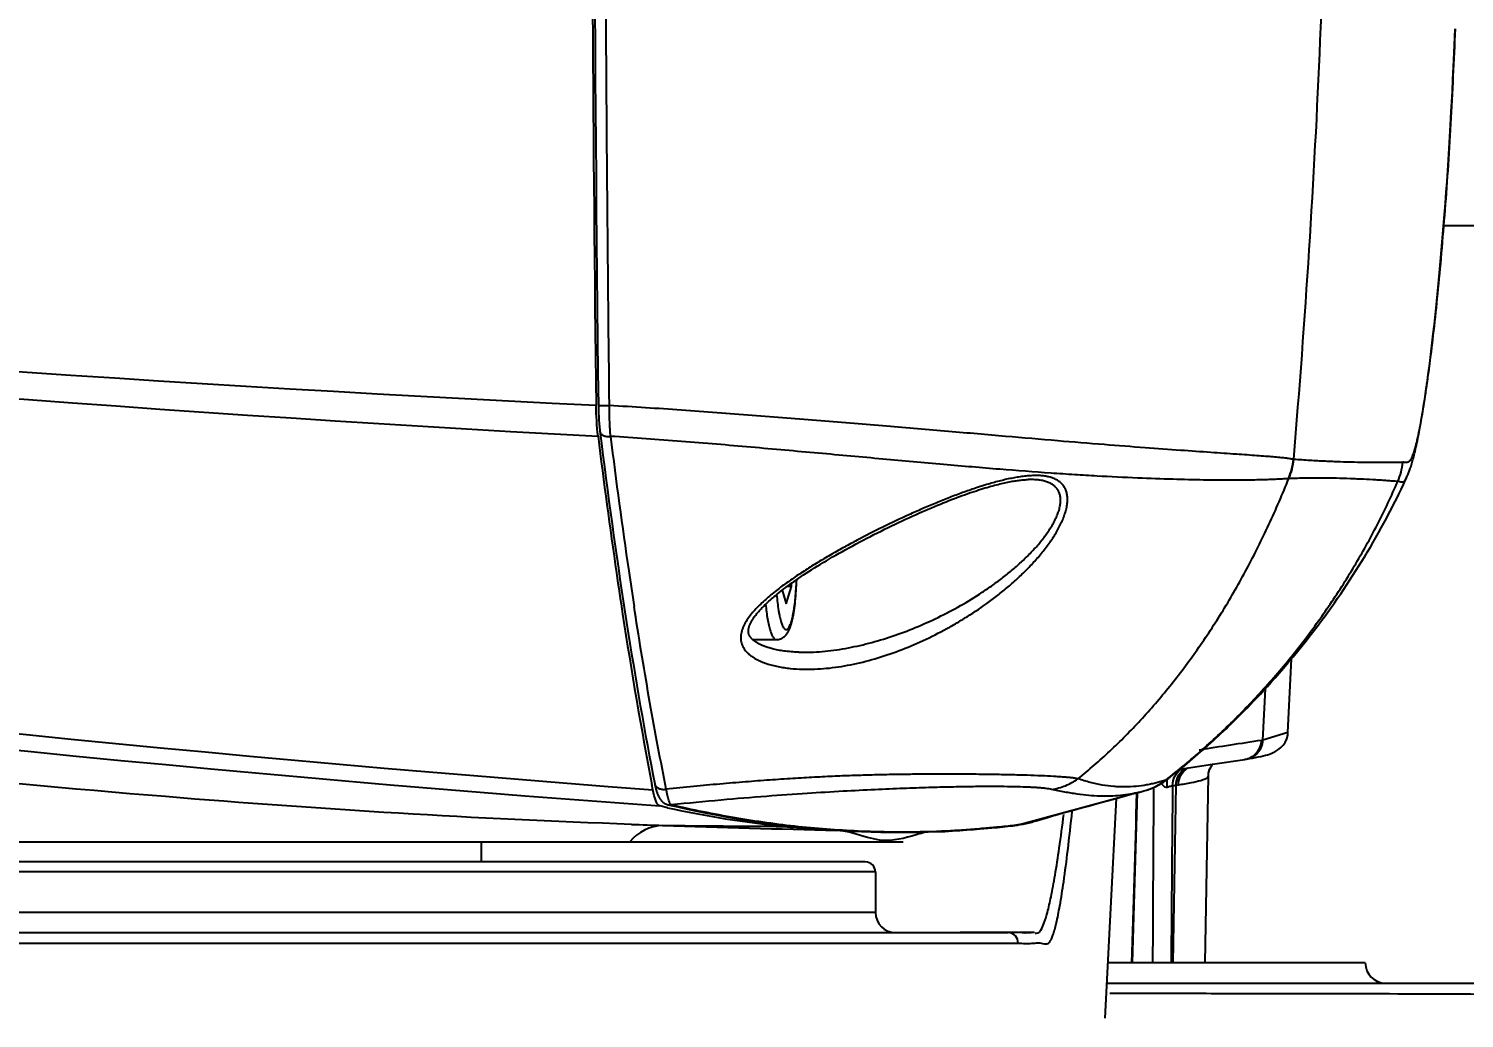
# Model space of a CAD drawing. Header units: millimetres. Extents: x 5828 to 6704, y 123 to 421.
# Drawn here: x 6559.232 to 6562.786, y 210.88 to 213.329 of the extents above; entities that cross this region are included whole.
import ezdxf

# ---------------------------------------------------------------- set-up
doc = ezdxf.new("R2010")
doc.units = ezdxf.units.MM
for name, color, linetype in [('外形图', 7, 'Continuous'), ('尺寸标注', 7, 'Continuous'), ('运动范围', 7, 'Continuous')]:
    doc.layers.add(name, color=color, linetype=linetype)
doc.styles.add('微软雅黑', font='msyh.ttc', dxfattribs={"height": 1.5})
doc.dimstyles.new('尺寸标注_1_20比例', dxfattribs={"dimtxt": 1.5, "dimasz": 1.25, "dimexe": 0.5, "dimexo": 0.4, "dimgap": 0.5, "dimtad": 1, "dimdec": 1, "dimlfac": 20, "dimdsep": 46, "dimtxsty": '微软雅黑', "dimcen": 0.09, "dimadec": 0, "dimazin": 0, "dimtp": 0.01, "dimtm": 0.01, "dimtfac": 1, "dimtdec": 1, "dimtofl": 0, "dimtmove": 0, "dimatfit": 3, "dimfxl": 1, "dimtolj": 1, "dimarcsym": 0})

# ---------------------------------------------------------------- blocks, each defined once
blk = doc.blocks.new('*D1146')
at = {"layer": 'Defpoints', "color": 0}
for p in [(6488.2514, 214.3423), (6559.4529, 214.3423), (6635.7237, 214.3423), (6618.6004, 203.913), (6564.9841, 201.5194)]:
    blk.add_point(p, dxfattribs=at)
at = {"layer": '尺寸标注', "color": 0, "lineweight": -2}
blk.add_arc((6559.4529, 214.3423), 13.965, 185.13022, 344.86978, dxfattribs=at)
at = {"layer": '尺寸标注', "color": 0}
for points in [[(6545.7519, 213.1029), (6545.3356, 213.0842), (6545.4878, 214.3423)], [(6573.1371, 210.6519), (6572.7305, 210.7426), (6573.2057, 211.9173)]]:
    blk.add_solid(points, dxfattribs=at)
at = {"layer": '尺寸标注', "color": 0, "insert": (6555.4094, 202.3101), "char_height": 1.5, "attachment_point": 5, "rotation": 341.4248, "style": '微软雅黑'}
blk.add_mtext('\\A1;{\\fAlibaba PuHuiTi 3.0 55 Regular|b0|i0|c134|p18;+\\A1;170%%d}', dxfattribs=at)

msp = doc.modelspace()

# ---------------------------------------------------------------- linework, layer by layer
at = {"layer": '外形图', "linetype": 'ByBlock'}
for p, q in [((6562.7621, 213.3085), (6562.7629, 213.3294)), ((6562.7604, 213.2698), (6562.7621, 213.3085)), ((6562.7589, 213.2349), (6562.7604, 213.2698)), ((6562.7574, 213.2034), (6562.7589, 213.2349)), ((6562.756, 213.1746), (6562.7574, 213.2034)), ((6562.7546, 213.1481), (6562.756, 213.1746)), ((6562.7516, 213.0915), (6562.7534, 213.1241)), ((6562.7534, 213.1241), (6562.7546, 213.1481)), ((6562.7498, 213.0614), (6562.7516, 213.0915)), ((6562.7481, 213.0327), (6562.7498, 213.0614)), ((6562.7464, 213.005), (6562.7481, 213.0327)), ((6562.7428, 212.9516), (6562.7446, 212.9781)), ((6562.7446, 212.9781), (6562.7464, 213.005)), ((6562.7409, 212.9247), (6562.7428, 212.9516)), ((6562.7389, 212.8973), (6562.7409, 212.9247)), ((6562.7344, 212.8406), (6562.7367, 212.8693)), ((6562.7367, 212.8693), (6562.7389, 212.8973)), ((6562.732, 212.8114), (6562.7344, 212.8406)), ((6562.7346, 212.8423), (6564.2361, 212.8423)), ((6562.7295, 212.7822), (6562.732, 212.8114)), ((6562.727, 212.7535), (6562.7295, 212.7822)), ((6562.7218, 212.6983), (6562.7244, 212.7255)), ((6562.7244, 212.7255), (6562.727, 212.7535)), ((6562.7193, 212.6721), (6562.7218, 212.6983)), ((6562.7167, 212.6465), (6562.7193, 212.6721)), ((6562.7115, 212.5978), (6562.7141, 212.6218)), ((6562.7141, 212.6218), (6562.7167, 212.6465)), ((6562.7089, 212.5745), (6562.7115, 212.5978)), ((6562.7036, 212.5301), (6562.7063, 212.5521)), ((6562.7063, 212.5521), (6562.7089, 212.5745)), ((6562.7009, 212.5084), (6562.7036, 212.5301)), ((6562.6954, 212.4662), (6562.6972, 212.4801)), ((6562.6972, 212.4801), (6562.6991, 212.4942)), ((6562.6991, 212.4942), (6562.7009, 212.5084)), ((6562.6916, 212.4389), (6562.6935, 212.4524)), ((6562.6935, 212.4524), (6562.6954, 212.4662)), ((6562.6858, 212.4003), (6562.6877, 212.4129)), ((6562.6877, 212.4129), (6562.6896, 212.4257)), ((6562.6896, 212.4257), (6562.6916, 212.4389)), ((6560.642, 212.398), (6560.642, 212.3936)), ((6560.642, 212.3936), (6560.6421, 212.3891)), ((6560.6421, 212.3891), (6560.6423, 212.3847)), ((6560.6423, 212.3847), (6560.6424, 212.3803)), ((6560.6424, 212.3803), (6560.6426, 212.3759)), ((6560.6426, 212.3759), (6560.6428, 212.3715)), ((6560.6428, 212.3715), (6560.643, 212.3671)), ((6562.68, 212.3645), (6562.6819, 212.3762)), ((6562.6819, 212.3762), (6562.6839, 212.3881)), ((6562.6839, 212.3881), (6562.6858, 212.4003)), ((6560.643, 212.3671), (6560.6433, 212.3628)), ((6560.6433, 212.3628), (6560.6436, 212.3585)), ((6560.6436, 212.3585), (6560.6439, 212.3542)), ((6560.6439, 212.3542), (6560.6442, 212.35)), ((6560.6442, 212.35), (6560.6446, 212.3458)), ((6560.6446, 212.3458), (6560.645, 212.3417)), ((6560.645, 212.3417), (6560.6454, 212.3376)), ((6562.6759, 212.3418), (6562.678, 212.353)), ((6562.678, 212.353), (6562.68, 212.3645)), ((6562.3632, 212.2636), (6562.3625, 212.2637)), ((6561.7074, 212.2135), (6561.7059, 212.2135)), ((6562.3512, 212.216), (6562.3503, 212.2159)), ((6560.7172, 211.9875), (6560.7172, 211.9878)), ((6561.107, 211.9057), (6561.12, 211.949)), ((6561.12, 211.949), (6561.1092, 211.949)), ((6561.12, 211.949), (6561.12, 211.9568)), ((6561.0968, 211.9396), (6561.107, 211.9057)), ((6560.7324, 211.8872), (6560.7305, 211.8995)), ((6561.0243, 211.8173), (6561.0823, 211.8173)), ((6561.1384, 211.7862), (6561.1392, 211.7862)), ((6562.3491, 211.5873), (6562.3577, 211.7698)), ((6562.2873, 211.5687), (6562.2932, 211.696)), ((6562.3491, 211.5873), (6562.2873, 211.5687)), ((6562.2419, 211.5211), (6562.2458, 211.5217)), ((6562.0533, 211.4736), (6562.0645, 211.4824)), ((6562.144, 211.0173), (6562.1521, 211.4799)), ((6562.1521, 211.4799), (6562.1521, 211.48)), ((6560.7771, 211.4454), (6560.7745, 211.4589)), ((6561.9921, 211.4429), (6561.9991, 211.445)), ((6561.9991, 211.445), (6562.0024, 211.446)), ((6562.0533, 211.4736), (6562.0468, 211.4699)), ((6562.0647, 211.0173), (6562.0722, 211.4573)), ((6562.0722, 211.4573), (6562.0779, 211.4581)), ((6561.6816, 211.359), (6561.9607, 211.4345)), ((6561.8543, 211.4055), (6561.8826, 211.4133)), ((6561.8826, 211.4133), (6561.9171, 211.4227)), ((6561.8963, 210.8803), (6561.9247, 211.4247)), ((6561.9171, 211.4227), (6561.9607, 211.4345)), ((6561.9727, 211.4377), (6561.9849, 211.4409)), ((6561.9819, 211.4401), (6561.9817, 211.44)), ((6561.982, 211.4401), (6561.982, 211.4401)), ((6561.9849, 211.4409), (6561.9921, 211.4429)), ((6560.813, 211.4014), (6560.794, 211.4057)), ((6561.7262, 211.3693), (6561.7396, 211.3733)), ((6561.7396, 211.3733), (6561.7516, 211.3767)), ((6561.7516, 211.3767), (6561.7661, 211.3809)), ((6561.7661, 211.3809), (6561.7729, 211.3828)), ((6561.7729, 211.3828), (6561.7893, 211.3875)), ((6561.7893, 211.3875), (6561.8088, 211.3929)), ((6561.8088, 211.3929), (6561.8289, 211.3985)), ((6561.8289, 211.3985), (6561.8543, 211.4055)), ((6561.4359, 211.3409), (6561.4582, 211.3414)), ((6561.4533, 211.3413), (6561.4389, 211.3365)), ((6561.4788, 211.3424), (6561.4533, 211.3416)), ((6561.4582, 211.3414), (6561.4793, 211.3421)), ((6561.4807, 211.3425), (6561.4788, 211.3424)), ((6561.4793, 211.3421), (6561.4993, 211.3429)), ((6561.6161, 211.3515), (6561.63, 211.3527)), ((6561.6788, 211.3584), (6561.6816, 211.359)), ((6561.7147, 211.3659), (6561.7145, 211.3659)), ((6561.7184, 211.367), (6561.7262, 211.3693)), ((6555.0717, 211.3173), (6561.3966, 211.3173)), ((6560.3529, 211.2673), (6560.3529, 211.3173)), ((6561.3029, 211.2673), (6555.1029, 211.2673)), ((6561.3279, 211.2423), (6555.0779, 211.2423)), ((6561.3279, 211.2423), (6561.3279, 211.1423)), ((6561.3279, 211.1423), (6555.0779, 211.1423)), ((6555.018, 211.0923), (6561.6561, 211.0923)), ((6561.6592, 211.0923), (6561.5376, 211.0923)), ((6561.6733, 211.0923), (6561.6561, 211.0923)), ((6561.6719, 211.0923), (6561.6592, 211.0923)), ((6561.6806, 211.0923), (6561.6719, 211.0923)), ((6561.7136, 211.0923), (6561.6817, 211.0923)), ((6561.698, 211.092), (6561.6983, 211.092)), ((6561.6983, 211.092), (6561.7131, 211.0923)), ((6561.7193, 211.0922), (6561.7132, 211.0923)), ((6561.7215, 211.0921), (6561.7193, 211.0922)), ((6554.9922, 211.0659), (6561.681, 211.0659)), ((6562.5404, 211.0173), (6561.9034, 211.0173)), ((6561.9008, 210.9673), (6563.5803, 210.9673)), ((6561.8963, 210.8803), (6561.8963, 210.8802))]:
    msp.add_line(p, q, dxfattribs=at)
for points in [[(6560.6335, 213.3705), (6560.6339, 213.2895), (6560.6345, 213.2085), (6560.635, 213.1274), (6560.6356, 213.0463), (6560.6363, 212.9652), (6560.637, 212.8841), (6560.6377, 212.803), (6560.6385, 212.7219), (6560.6393, 212.6408), (6560.6401, 212.5598), (6560.641, 212.4788), (6560.642, 212.398)], [(6560.6454, 212.3376), (6560.6457, 212.3356), (6560.6459, 212.3335), (6560.6497, 212.3027)], [(6562.6427, 212.2184), (6562.6436, 212.2204), (6562.6445, 212.2226), (6562.6455, 212.2248), (6562.6464, 212.227), (6562.6473, 212.2293), (6562.6482, 212.2315), (6562.649, 212.2337), (6562.6499, 212.2361), (6562.6508, 212.2387), (6562.6518, 212.2413), (6562.6527, 212.2441), (6562.6537, 212.2469), (6562.6546, 212.2499), (6562.6556, 212.253), (6562.6565, 212.2562), (6562.6575, 212.2596), (6562.6585, 212.2631), (6562.6595, 212.2667), (6562.6606, 212.2706), (6562.6616, 212.2746), (6562.6627, 212.2788), (6562.6638, 212.2833), (6562.6649, 212.288), (6562.666, 212.2929), (6562.6672, 212.2982), (6562.6684, 212.3036), (6562.6696, 212.3092), (6562.6707, 212.3147), (6562.6718, 212.3201), (6562.6729, 212.3255), (6562.6739, 212.3308), (6562.6759, 212.3418)], [(6560.6497, 212.3027), (6560.6534, 212.2739), (6560.6571, 212.2452), (6560.6608, 212.2167), (6560.6645, 212.1883), (6560.6683, 212.1601), (6560.6721, 212.132), (6560.6759, 212.1041), (6560.6798, 212.0763), (6560.6837, 212.0487), (6560.6876, 212.0213), (6560.6916, 211.994), (6560.6956, 211.9668), (6560.6996, 211.9398), (6560.7037, 211.913), (6560.7078, 211.8864), (6560.7119, 211.8599), (6560.716, 211.8336), (6560.7202, 211.8074), (6560.7244, 211.7815), (6560.7287, 211.7557), (6560.7329, 211.73), (6560.7372, 211.7046), (6560.7415, 211.6793), (6560.7459, 211.6543), (6560.7502, 211.6294), (6560.7546, 211.6047), (6560.7591, 211.5802), (6560.7635, 211.5559), (6560.768, 211.5318), (6560.7725, 211.5078), (6560.777, 211.4841), (6560.7815, 211.4607)], [(6561.0244, 211.8172), (6561.0236, 211.8179), (6561.0228, 211.8187), (6561.022, 211.8195), (6561.0213, 211.8202), (6561.0206, 211.821), (6561.02, 211.8217), (6561.0194, 211.8225), (6561.0188, 211.8232), (6561.0182, 211.824), (6561.0177, 211.8247), (6561.0172, 211.8255), (6561.0168, 211.8262), (6561.0163, 211.827), (6561.0159, 211.8278), (6561.0156, 211.8286), (6561.0152, 211.8294), (6561.0149, 211.8303), (6561.0146, 211.8312), (6561.0143, 211.8321), (6561.0141, 211.8329), (6561.0139, 211.8338), (6561.0138, 211.8346), (6561.0136, 211.8355), (6561.0136, 211.8363), (6561.0135, 211.8371), (6561.0135, 211.8379), (6561.0135, 211.8387), (6561.0135, 211.8395), (6561.0135, 211.8402), (6561.0136, 211.841), (6561.0137, 211.8418), (6561.0138, 211.8426), (6561.0139, 211.8434), (6561.014, 211.8442), (6561.0142, 211.845), (6561.0144, 211.8459), (6561.0146, 211.8467), (6561.0148, 211.8476), (6561.0151, 211.8485), (6561.0154, 211.8494), (6561.0157, 211.8503), (6561.016, 211.8513), (6561.0163, 211.8522), (6561.0167, 211.8532), (6561.0171, 211.8543), (6561.0176, 211.8553), (6561.0181, 211.8564), (6561.0186, 211.8575), (6561.0191, 211.8586), (6561.0197, 211.8598), (6561.0203, 211.861), (6561.021, 211.8622), (6561.0217, 211.8635), (6561.0225, 211.8648), (6561.0233, 211.8661), (6561.0241, 211.8675), (6561.0251, 211.8689), (6561.026, 211.8704), (6561.027, 211.8719), (6561.0281, 211.8734), (6561.0293, 211.875), (6561.0305, 211.8766), (6561.0317, 211.8783), (6561.0331, 211.88), (6561.0345, 211.8818), (6561.036, 211.8836), (6561.0376, 211.8855), (6561.0393, 211.8874), (6561.041, 211.8894), (6561.0429, 211.8914), (6561.0448, 211.8935), (6561.0469, 211.8957), (6561.049, 211.8979), (6561.0513, 211.9002), (6561.0537, 211.9026), (6561.0562, 211.905), (6561.0588, 211.9075), (6561.0615, 211.9101), (6561.0644, 211.9127), (6561.0674, 211.9154), (6561.0706, 211.9182), (6561.0739, 211.9211), (6561.0774, 211.924), (6561.081, 211.927), (6561.0848, 211.9301), (6561.0887, 211.9333), (6561.0928, 211.9365), (6561.0971, 211.9398), (6561.1015, 211.9432), (6561.1062, 211.9467), (6561.111, 211.9503), (6561.116, 211.954), (6561.1212, 211.9577), (6561.1266, 211.9615), (6561.1322, 211.9654), (6561.138, 211.9694), (6561.144, 211.9734), (6561.1502, 211.9775), (6561.1566, 211.9817), (6561.1632, 211.986), (6561.1699, 211.9903), (6561.1769, 211.9947), (6561.184, 211.9991), (6561.1913, 212.0036), (6561.1987, 212.0081), (6561.2064, 212.0127), (6561.2141, 212.0173), (6561.222, 212.0219), (6561.2301, 212.0265), (6561.2382, 212.0312), (6561.2465, 212.0358), (6561.2549, 212.0405), (6561.2634, 212.0452), (6561.2719, 212.0499), (6561.2805, 212.0545), (6561.2892, 212.0591), (6561.2979, 212.0637), (6561.3067, 212.0683), (6561.3155, 212.0729), (6561.3243, 212.0774), (6561.3331, 212.0818), (6561.3419, 212.0862), (6561.3506, 212.0905), (6561.3593, 212.0948), (6561.368, 212.099), (6561.3767, 212.1032), (6561.3852, 212.1073), (6561.3937, 212.1113), (6561.4022, 212.1152), (6561.4105, 212.119), (6561.4188, 212.1228), (6561.427, 212.1265), (6561.435, 212.1301), (6561.443, 212.1336), (6561.4509, 212.137), (6561.4587, 212.1404), (6561.4663, 212.1436), (6561.4739, 212.1468), (6561.4813, 212.1499), (6561.4886, 212.1529), (6561.4957, 212.1558), (6561.5028, 212.1586), (6561.5098, 212.1614), (6561.5166, 212.164), (6561.5233, 212.1666), (6561.5298, 212.1691), (6561.5363, 212.1715), (6561.5426, 212.1738), (6561.5488, 212.176), (6561.5549, 212.1782), (6561.5608, 212.1803), (6561.5666, 212.1823), (6561.5723, 212.1842), (6561.5779, 212.186), (6561.5834, 212.1878), (6561.5887, 212.1895), (6561.5939, 212.1911), (6561.5991, 212.1927), (6561.6041, 212.1942), (6561.6089, 212.1956), (6561.6137, 212.1969), (6561.6184, 212.1982), (6561.6229, 212.1995), (6561.6274, 212.2006), (6561.6317, 212.2017), (6561.636, 212.2028), (6561.6401, 212.2038), (6561.6441, 212.2047), (6561.6481, 212.2056), (6561.6519, 212.2064), (6561.6557, 212.2072), (6561.6593, 212.2079), (6561.6629, 212.2085), (6561.6663, 212.2092), (6561.6697, 212.2097), (6561.673, 212.2103), (6561.6762, 212.2107), (6561.6793, 212.2112), (6561.6823, 212.2116), (6561.6853, 212.2119), (6561.6882, 212.2123), (6561.6909, 212.2125), (6561.6936, 212.2128), (6561.6963, 212.213), (6561.6988, 212.2131), (6561.7013, 212.2133), (6561.7037, 212.2134), (6561.7059, 212.2135)], [(6562.0645, 211.4824), (6562.0716, 211.4882), (6562.0787, 211.4939), (6562.0857, 211.4996), (6562.0927, 211.5053), (6562.0996, 211.511), (6562.1063, 211.5167), (6562.113, 211.5224), (6562.1197, 211.528), (6562.1262, 211.5337), (6562.1327, 211.5393), (6562.1391, 211.545), (6562.1455, 211.5506), (6562.1518, 211.5563), (6562.1581, 211.5619), (6562.1644, 211.5676), (6562.1707, 211.5734), (6562.177, 211.5792), (6562.1832, 211.585), (6562.1895, 211.5909), (6562.1958, 211.5969), (6562.2022, 211.603), (6562.2086, 211.6092), (6562.2151, 211.6155), (6562.2217, 211.622), (6562.2284, 211.6286), (6562.2352, 211.6354), (6562.2422, 211.6425), (6562.2494, 211.6498), (6562.2568, 211.6575), (6562.2646, 211.6656), (6562.2725, 211.674), (6562.2808, 211.6828), (6562.2894, 211.692), (6562.2983, 211.7017), (6562.3076, 211.712), (6562.3173, 211.7229), (6562.3276, 211.7346), (6562.3384, 211.747), (6562.3498, 211.7605), (6562.3616, 211.7745), (6562.373, 211.7884), (6562.3837, 211.8016), (6562.3938, 211.8143), (6562.4036, 211.8267), (6562.4129, 211.8388), (6562.422, 211.8507), (6562.4308, 211.8624), (6562.4393, 211.874), (6562.4477, 211.8855), (6562.4559, 211.8969), (6562.4639, 211.9082), (6562.4719, 211.9196), (6562.4797, 211.9309), (6562.4874, 211.9423), (6562.4951, 211.9537), (6562.5026, 211.9652), (6562.5101, 211.9767), (6562.5175, 211.9882), (6562.5248, 211.9998), (6562.532, 212.0114), (6562.5391, 212.023), (6562.5461, 212.0347), (6562.5531, 212.0464), (6562.5599, 212.0582), (6562.5667, 212.07), (6562.5734, 212.0818), (6562.5799, 212.0937), (6562.5864, 212.1055), (6562.5928, 212.1174), (6562.5991, 212.1294), (6562.6053, 212.1413), (6562.6114, 212.1533), (6562.6174, 212.1653), (6562.6233, 212.1773), (6562.6291, 212.1893), (6562.6348, 212.2013), (6562.6403, 212.2132), (6562.6427, 212.2184)], [(6561.1384, 211.7862), (6561.1337, 211.7864), (6561.1288, 211.7866), (6561.1241, 211.7869), (6561.1195, 211.7872), (6561.1149, 211.7876), (6561.1106, 211.788), (6561.1063, 211.7885), (6561.1022, 211.789), (6561.0982, 211.7896), (6561.0942, 211.7902), (6561.0904, 211.7908), (6561.0868, 211.7915), (6561.0833, 211.7922), (6561.0799, 211.7929), (6561.0766, 211.7937), (6561.0734, 211.7945), (6561.0704, 211.7953), (6561.0674, 211.7961), (6561.0646, 211.7969), (6561.0619, 211.7978), (6561.0593, 211.7986), (6561.0569, 211.7995), (6561.0545, 211.8003), (6561.0522, 211.8012), (6561.05, 211.8021), (6561.0479, 211.8029), (6561.0459, 211.8038), (6561.0441, 211.8047), (6561.0422, 211.8056), (6561.0405, 211.8064), (6561.0389, 211.8073), (6561.0373, 211.8082), (6561.0358, 211.809), (6561.0344, 211.8099), (6561.033, 211.8107), (6561.0318, 211.8115), (6561.0305, 211.8124), (6561.0294, 211.8132), (6561.0283, 211.814), (6561.0272, 211.8148), (6561.0262, 211.8156), (6561.0253, 211.8164), (6561.0244, 211.8172)], [(6562.2458, 211.5217), (6562.2537, 211.523), (6562.2615, 211.5243), (6562.2689, 211.5257), (6562.2757, 211.527), (6562.282, 211.5284), (6562.2878, 211.5298), (6562.2932, 211.5312), (6562.2983, 211.5326), (6562.3031, 211.5342), (6562.3077, 211.5359), (6562.3123, 211.5378), (6562.3169, 211.54), (6562.3216, 211.5426), (6562.3266, 211.546), (6562.3317, 211.5503), (6562.337, 211.556), (6562.3419, 211.5631), (6562.3459, 211.5716), (6562.3484, 211.5811), (6562.3491, 211.5873)], [(6562.0818, 211.4964), (6562.1624, 211.5092), (6562.242, 211.5211)], [(6562.1521, 211.4799), (6562.1528, 211.487), (6562.1551, 211.4957), (6562.1586, 211.5029), (6562.1626, 211.5085), (6562.1634, 211.5094)], [(6560.7815, 211.4607), (6560.7819, 211.459), (6560.7822, 211.4572), (6560.7826, 211.4555), (6560.783, 211.4538), (6560.7834, 211.4521), (6560.7838, 211.4504), (6560.7842, 211.4486), (6560.7847, 211.4469), (6560.7852, 211.4452), (6560.7857, 211.4435), (6560.7862, 211.4417), (6560.7868, 211.44), (6560.7873, 211.4383), (6560.788, 211.4366), (6560.7886, 211.435), (6560.7892, 211.4334), (6560.7898, 211.432), (6560.7905, 211.4306), (6560.7911, 211.4293), (6560.7917, 211.4282), (6560.7923, 211.427), (6560.7929, 211.426), (6560.7935, 211.425), (6560.7941, 211.424), (6560.7947, 211.4231), (6560.7954, 211.4222), (6560.796, 211.4213), (6560.7966, 211.4205), (6560.7972, 211.4198), (6560.7979, 211.419), (6560.7986, 211.4183), (6560.7992, 211.4176), (6560.7999, 211.417), (6560.8005, 211.4163), (6560.8012, 211.4157), (6560.8019, 211.4152), (6560.8025, 211.4146), (6560.8032, 211.4141), (6560.8039, 211.4136), (6560.8046, 211.4131), (6560.8053, 211.4127), (6560.806, 211.4122), (6560.8068, 211.4118), (6560.8075, 211.4114), (6560.8083, 211.411), (6560.809, 211.4107), (6560.8098, 211.4104), (6560.8105, 211.4101), (6560.8113, 211.4098), (6560.8121, 211.4095), (6560.8129, 211.4093), (6560.8137, 211.409), (6560.8144, 211.4088)], [(6562.0025, 211.446), (6562.0056, 211.4472), (6562.0088, 211.4483), (6562.0119, 211.4496), (6562.015, 211.4508), (6562.0181, 211.4522), (6562.0211, 211.4536), (6562.024, 211.455), (6562.0269, 211.4565), (6562.0298, 211.458), (6562.0326, 211.4596), (6562.0353, 211.4612), (6562.0381, 211.4629), (6562.0407, 211.4646), (6562.0433, 211.4663), (6562.0459, 211.4681), (6562.0484, 211.4699), (6562.0509, 211.4718), (6562.0533, 211.4736)], [(6560.8144, 211.4088), (6560.8385, 211.4033), (6560.8625, 211.3979), (6560.8866, 211.3928), (6560.9106, 211.388), (6560.9346, 211.3834), (6560.9585, 211.379), (6560.9825, 211.3748), (6561.0064, 211.3709), (6561.0303, 211.3673), (6561.0542, 211.3638), (6561.0781, 211.3606), (6561.1019, 211.3577), (6561.1257, 211.355), (6561.1496, 211.3525), (6561.1734, 211.3502), (6561.1973, 211.3482), (6561.2212, 211.3464), (6561.2451, 211.3449), (6561.2691, 211.3436), (6561.2931, 211.3425), (6561.3171, 211.3416), (6561.3411, 211.341), (6561.3651, 211.3406), (6561.389, 211.3405), (6561.4127, 211.3406), (6561.4359, 211.3409)], [(6561.9607, 211.4345), (6561.971, 211.4372), (6561.9727, 211.4377)], [(6561.964, 211.0173), (6561.969, 211.1898), (6561.9739, 211.3561), (6561.9764, 211.4386)], [(6561.4993, 211.3429), (6561.5184, 211.3439), (6561.5365, 211.3451), (6561.554, 211.3463), (6561.5706, 211.3476), (6561.5865, 211.3489), (6561.6161, 211.3515)], [(6561.63, 211.3527), (6561.6432, 211.354), (6561.6558, 211.3554), (6561.6677, 211.3568), (6561.6788, 211.3584)], [(6561.6788, 211.3584), (6561.6865, 211.3597), (6561.694, 211.361), (6561.7012, 211.3625), (6561.7083, 211.3642), (6561.715, 211.366), (6561.7184, 211.367)], [(6561.6979, 211.092), (6561.6915, 211.0921), (6561.6806, 211.0923)]]:
    msp.add_lwpolyline(points, dxfattribs=at)
for centre, radius, start, end in [((6719.0914, 214.3295), 158.4667, 179.995376, 180.698559), ((6564.3133, 287.9984), 75.6901, 261.959199, 267.215619), ((6564.6755, 286.0997), 73.8892, 261.477574, 266.870236), ((6565.6673, 275.7934), 64.5334, 259.33511, 265.654012), ((6565.1082, 270.374), 59.1259, 258.898705, 265.815681), ((6576.2656, 214.2545), 15.7435, 187.05593, 188.29727), ((6575.1522, 214.1052), 14.5896, 187.02691, 188.34503), ((6562.2124, 212.2764), 0.1506, 336.2916, 355.1293), ((6562.2133, 212.2762), 0.1505, 336.4208, 355.1685), ((6562.4834, 212.2688), 0.1502, 336.4741, 355.198), ((6574.5705, 214.011), 14.031, 188.31246, 188.73283), ((6573.2362, 213.8286), 12.6536, 188.36643, 188.7692), ((6572.0542, 213.6093), 11.4829, 188.65767, 190.79342), ((6565.8624, 188.0748), 23.7643, 98.66134, 99.0374), ((6562.1381, 212.5224), 0.9653, 278.6694, 278.8892), ((6562.2346, 211.5687), 0.0481, 278.8254, 283.2842), ((6561.9545, 211.5877), 0.1496, 287.3398, 307.9427), ((6561.9549, 211.5878), 0.1495, 288.5565, 289.6929), ((6561.9549, 211.5878), 0.1495, 289.694, 307.9615), ((6562.0394, 211.4897), 0.0211, 289.4434, 290.5066), ((6561.5102, 215.2193), 3.8038, 278.3609, 278.4974), ((6560.82, 211.4324), 0.0242, 256.6982, 277.0727), ((6561.3623, 213.8984), 2.5567, 257.5933, 264.1302), ((6561.7924, 242.2588), 30.9171, 268.02006, 268.16268), ((6562.4, 259.7813), 48.4501, 268.10892, 268.6186), ((6561.5029, 280.3399), 68.9859, 269.417109, 269.666017), ((6561.3531, 213.8218), 2.4795, 264.1593, 267.2104), ((6561.6585, 211.567), 0.2088, 285.6152, 286.6608), ((6561.3029, 211.2423), 0.025, 0, 90), ((6561.3779, 211.1423), 0.05, 180, 270), ((6561.6561, 211.0673), 0.025, 356.7941, 89.9901), ((6562.5905, 211.0173), 0.05, 180, 270)]:
    msp.add_arc(centre, radius, start, end, dxfattribs=at)
for points, knots in [([(6560.6695, 212.3967), (6560.6676, 212.5588), (6560.6643, 212.8831), (6560.6608, 213.3698), (6560.6587, 213.8567), (6560.6583, 214.1814), (6560.6583, 214.3438)], [0, 0, 0, 0, 0.249754, 0.499721, 0.749828, 1, 1, 1, 1]), ([(6562.4506, 214.3392), (6562.4505, 213.9929), (6562.4394, 213.4733), (6562.4027, 212.7816), (6562.3771, 212.4362), (6562.3625, 212.2637)], [0, 0, 0, 0, 0.499986, 0.749993, 1, 1, 1, 1]), ([(6562.7628, 213.3294), (6562.7612, 213.29), (6562.7578, 213.2116), (6562.7518, 213.0945), (6562.7448, 212.9797), (6562.7367, 212.8687), (6562.7278, 212.7631), (6562.7184, 212.6643), (6562.7087, 212.5738), (6562.7001, 212.5042), (6562.6932, 212.4538), (6562.6883, 212.4201), (6562.6834, 212.3892), (6562.6786, 212.3614), (6562.674, 212.3368), (6562.6695, 212.3155), (6562.6658, 212.2999), (6562.6628, 212.2891), (6562.6608, 212.2823), (6562.6588, 212.2763), (6562.6569, 212.2712), (6562.655, 212.2669), (6562.6531, 212.2634), (6562.6514, 212.2606), (6562.6496, 212.2586), (6562.6479, 212.2571), (6562.6462, 212.2562), (6562.6445, 212.2557), (6562.6428, 212.2555), (6562.6412, 212.2556), (6562.6396, 212.2558), (6562.638, 212.256), (6562.6358, 212.2562), (6562.6342, 212.2563), (6562.6331, 212.2562)], [0, 0, 0, 0, 0.107601, 0.214858, 0.320439, 0.422279, 0.519198, 0.610188, 0.693657, 0.768117, 0.80175, 0.832878, 0.861379, 0.887121, 0.909974, 0.929838, 0.946647, 0.953899, 0.960385, 0.966112, 0.971092, 0.975352, 0.978935, 0.981902, 0.984336, 0.986349, 0.988069, 0.98962, 0.991102, 0.992569, 0.99404, 0.99552, 0.997005, 1, 1, 1, 1]), ([(6560.642, 212.398), (6560.642, 212.3979), (6560.6421, 212.3978), (6560.6423, 212.3977), (6560.6425, 212.3977), (6560.6428, 212.3976), (6560.6434, 212.3975), (6560.6442, 212.3973), (6560.6454, 212.3972), (6560.6474, 212.397), (6560.6504, 212.3968), (6560.6546, 212.3967), (6560.6593, 212.3966), (6560.6643, 212.3966), (6560.6677, 212.3966), (6560.6695, 212.3967)], [0, 0, 0, 0, 0.00798, 0.014862, 0.023968, 0.035359, 0.049044, 0.08323, 0.126265, 0.17773, 0.303727, 0.455891, 0.627687, 0.811705, 1, 1, 1, 1]), ([(6560.6723, 212.3204), (6560.6718, 212.3262), (6560.671, 212.3383), (6560.6698, 212.3637), (6560.6694, 212.3833), (6560.6695, 212.3967)], [0, 0, 0, 0, 0.229737, 0.475927, 1, 1, 1, 1]), ([(6562.3625, 212.2637), (6562.3595, 212.2642), (6562.3528, 212.2652), (6562.3415, 212.2667), (6562.3278, 212.2681), (6562.3116, 212.2696), (6562.2929, 212.2711), (6562.2715, 212.2727), (6562.2473, 212.2744), (6562.2094, 212.2771), (6562.1545, 212.2809), (6562.0792, 212.2861), (6561.9911, 212.2924), (6561.8896, 212.3002), (6561.7745, 212.3096), (6561.6701, 212.3186), (6561.5799, 212.3265), (6561.4816, 212.335), (6561.3796, 212.3437), (6561.2743, 212.3523), (6561.192, 212.3589), (6561.1079, 212.3656), (6561.0223, 212.3722), (6560.9354, 212.3788), (6560.8475, 212.3853), (6560.7587, 212.3914), (6560.6993, 212.395), (6560.6695, 212.3967)], [0, 0, 0, 0, 0.005339, 0.012023, 0.020104, 0.029644, 0.040699, 0.053325, 0.067572, 0.083487, 0.120512, 0.164779, 0.21668, 0.276553, 0.344594, 0.420726, 0.461701, 0.504497, 0.595045, 0.642494, 0.691169, 0.740898, 0.791518, 0.842873, 0.894822, 0.947237, 1, 1, 1, 1]), ([(6560.6461, 212.3316), (6560.6462, 212.3311), (6560.6464, 212.3302), (6560.6471, 212.3284), (6560.6486, 212.3263), (6560.6512, 212.3241), (6560.6546, 212.3224), (6560.6585, 212.3211), (6560.6628, 212.3203), (6560.6675, 212.32), (6560.6707, 212.3202), (6560.6723, 212.3204)], [0, 0, 0, 0, 0.044904, 0.090662, 0.187454, 0.295157, 0.415677, 0.54875, 0.692538, 0.844141, 1, 1, 1, 1]), ([(6562.3503, 212.2159), (6562.347, 212.2156), (6562.3419, 212.2153), (6562.3346, 212.2149), (6562.3258, 212.2144), (6562.3133, 212.2138), (6562.2964, 212.2132), (6562.277, 212.2126), (6562.255, 212.2121), (6562.2303, 212.2118), (6562.2028, 212.2117), (6562.1725, 212.2119), (6562.1262, 212.2125), (6562.0608, 212.2141), (6561.9729, 212.2172), (6561.8916, 212.2212), (6561.8201, 212.2254), (6561.7398, 212.2308), (6561.6552, 212.2372), (6561.5665, 212.2447), (6561.47, 212.2531), (6561.3699, 212.2621), (6561.2666, 212.2715), (6561.1859, 212.2788), (6561.1034, 212.2862), (6561.0193, 212.2936), (6560.9339, 212.301), (6560.8182, 212.3105), (6560.7308, 212.3169), (6560.6723, 212.3204)], [0, 0, 0, 0, 0.005809, 0.009214, 0.012964, 0.021528, 0.031553, 0.043087, 0.056175, 0.070857, 0.087174, 0.105166, 0.124877, 0.169645, 0.221846, 0.281791, 0.314727, 0.349642, 0.425312, 0.465963, 0.508385, 0.598087, 0.645092, 0.693328, 0.742634, 0.792852, 0.843832, 0.895436, 1, 1, 1, 1]), ([(6562.6331, 212.2562), (6562.6286, 212.256), (6562.6195, 212.2558), (6562.6057, 212.2557), (6562.5913, 212.2557), (6562.5765, 212.2557), (6562.5613, 212.2557), (6562.54, 212.2558), (6562.5123, 212.2562), (6562.4838, 212.257), (6562.46, 212.2579), (6562.4416, 212.2587), (6562.4226, 212.2596), (6562.4032, 212.2607), (6562.3834, 212.262), (6562.37, 212.263), (6562.3632, 212.2636)], [0, 0, 0, 0, 0.049705, 0.101045, 0.154083, 0.208857, 0.265362, 0.323587, 0.445167, 0.573585, 0.640363, 0.708857, 0.779068, 0.850996, 0.924639, 1, 1, 1, 1]), ([(6561.7204, 212.2234), (6561.716, 212.2233), (6561.7068, 212.2229), (6561.6929, 212.2214), (6561.6786, 212.2193), (6561.6588, 212.2157), (6561.6335, 212.2098), (6561.6027, 212.2011), (6561.5714, 212.191), (6561.5396, 212.1798), (6561.5076, 212.1676), (6561.4754, 212.1546), (6561.4431, 212.1409), (6561.4, 212.1217), (6561.3462, 212.0962), (6561.2931, 212.0692), (6561.251, 212.0465), (6561.2197, 212.0289), (6561.1889, 212.0108), (6561.1585, 211.992), (6561.1289, 211.9726), (6561.1048, 211.9557), (6561.0862, 211.9416), (6561.0726, 211.9309), (6561.0595, 211.9198), (6561.0469, 211.9085), (6561.035, 211.8967), (6561.0239, 211.8846), (6561.014, 211.872), (6561.0069, 211.8611), (6561.0022, 211.8522), (6560.9984, 211.8434), (6560.9957, 211.8344), (6560.9946, 211.8253), (6560.9946, 211.8187), (6560.9954, 211.8123), (6560.9971, 211.8062), (6560.9996, 211.8003), (6561.0027, 211.7948), (6561.0066, 211.7897), (6561.0109, 211.7849), (6561.0158, 211.7805), (6561.0229, 211.775), (6561.0326, 211.769), (6561.0452, 211.7629), (6561.0586, 211.7579), (6561.0726, 211.7538), (6561.087, 211.7505), (6561.1017, 211.7479), (6561.1219, 211.7454), (6561.1372, 211.7444), (6561.1474, 211.7442)], [0, 0, 0, 0, 0.012939, 0.026379, 0.040269, 0.054564, 0.084189, 0.114952, 0.146608, 0.178967, 0.211876, 0.245217, 0.278895, 0.312832, 0.381238, 0.450032, 0.484471, 0.518885, 0.553231, 0.587458, 0.621505, 0.655284, 0.672036, 0.688668, 0.705152, 0.72145, 0.737511, 0.753268, 0.768629, 0.783476, 0.790668, 0.797683, 0.811125, 0.817571, 0.823854, 0.830011, 0.83609, 0.842143, 0.848214, 0.854339, 0.860543, 0.866839, 0.873232, 0.886297, 0.899713, 0.913432, 0.927405, 0.941595, 0.95597, 0.970508, 1, 1, 1, 1]), ([(6561.1392, 211.7862), (6561.1486, 211.786), (6561.1676, 211.7861), (6561.1962, 211.7878), (6561.225, 211.791), (6561.2637, 211.7971), (6561.3121, 211.8079), (6561.3698, 211.8252), (6561.4271, 211.8467), (6561.4836, 211.872), (6561.539, 211.9011), (6561.5837, 211.9284), (6561.6184, 211.9522), (6561.6437, 211.971), (6561.6681, 211.9907), (6561.6915, 212.0115), (6561.7135, 212.0331), (6561.7338, 212.0556), (6561.749, 212.0751), (6561.7598, 212.091), (6561.767, 212.1029), (6561.7733, 212.1147), (6561.7785, 212.1264), (6561.7825, 212.1379), (6561.7852, 212.1491), (6561.7864, 212.1597), (6561.786, 212.1698), (6561.784, 212.179), (6561.7803, 212.1872), (6561.775, 212.1943), (6561.7682, 212.2002), (6561.7602, 212.2049), (6561.7512, 212.2085), (6561.7412, 212.2111), (6561.7305, 212.2127), (6561.7191, 212.2135), (6561.7114, 212.2136), (6561.7074, 212.2135)], [0, 0, 0, 0, 0.031543, 0.063455, 0.095703, 0.128267, 0.194279, 0.261408, 0.329538, 0.398531, 0.468219, 0.538385, 0.573556, 0.608707, 0.643757, 0.67859, 0.71304, 0.74687, 0.77973, 0.795652, 0.811131, 0.826077, 0.840392, 0.853977, 0.866748, 0.878658, 0.88973, 0.900087, 0.909958, 0.919655, 0.929492, 0.939728, 0.950525, 0.961957, 0.974034, 0.986731, 1, 1, 1, 1]), ([(6561.1474, 211.7442), (6561.1572, 211.7439), (6561.1769, 211.7441), (6561.2166, 211.7468), (6561.2668, 211.7544), (6561.327, 211.7693), (6561.387, 211.7895), (6561.4465, 211.8145), (6561.4952, 211.839), (6561.5335, 211.8608), (6561.5714, 211.8842), (6561.6082, 211.9096), (6561.6435, 211.9372), (6561.6692, 211.9589), (6561.6937, 211.9817), (6561.7169, 212.0054), (6561.735, 212.026), (6561.7485, 212.0429), (6561.7611, 212.0598), (6561.7724, 212.077), (6561.7823, 212.0946), (6561.7887, 212.1075), (6561.7941, 212.1203), (6561.7984, 212.1329), (6561.8015, 212.1451), (6561.8032, 212.1568), (6561.8035, 212.1679), (6561.8023, 212.1783), (6561.7995, 212.1877), (6561.7952, 212.1961), (6561.7895, 212.2033), (6561.7824, 212.2094), (6561.7742, 212.2143), (6561.765, 212.2181), (6561.7548, 212.2208), (6561.744, 212.2226), (6561.7324, 212.2235), (6561.7245, 212.2235), (6561.7204, 212.2234)], [0, 0, 0, 0, 0.031069, 0.062569, 0.126751, 0.192463, 0.259616, 0.328082, 0.397689, 0.43286, 0.468228, 0.539389, 0.575086, 0.61076, 0.646306, 0.681577, 0.716374, 0.73351, 0.750415, 0.783295, 0.799145, 0.814499, 0.829267, 0.843365, 0.856716, 0.869257, 0.880979, 0.891926, 0.90222, 0.912071, 0.921734, 0.93148, 0.941535, 0.952063, 0.963154, 0.974846, 0.987137, 1, 1, 1, 1]), ([(6561.8293, 211.4731), (6561.8565, 211.4949), (6561.91, 211.5414), (6561.9858, 211.618), (6562.0579, 211.7018), (6562.1261, 211.7926), (6562.1898, 211.8899), (6562.249, 211.9932), (6562.3033, 212.1022), (6562.3358, 212.1776), (6562.3512, 212.216)], [0, 0, 0, 0, 0.114182, 0.231442, 0.351859, 0.475449, 0.602173, 0.731939, 0.864608, 1, 1, 1, 1]), ([(6562.0468, 211.4699), (6562.0779, 211.4941), (6562.1385, 211.5444), (6562.2245, 211.6255), (6562.3054, 211.7118), (6562.3809, 211.803), (6562.4506, 211.8986), (6562.5143, 211.9983), (6562.5716, 212.1017), (6562.6054, 212.1728), (6562.6211, 212.2089)], [0, 0, 0, 0, 0.124868, 0.249779, 0.374837, 0.500003, 0.625166, 0.750218, 0.875125, 1, 1, 1, 1]), ([(6562.6211, 212.2089), (6562.6168, 212.2091), (6562.6081, 212.2097), (6562.5947, 212.2108), (6562.5808, 212.2118), (6562.5612, 212.213), (6562.541, 212.214), (6562.52, 212.2149), (6562.4976, 212.2158), (6562.4683, 212.2167), (6562.4314, 212.2173), (6562.3992, 212.2171), (6562.3722, 212.2166), (6562.3583, 212.2162), (6562.3512, 212.216)], [0, 0, 0, 0, 0.047807, 0.097479, 0.149051, 0.202534, 0.315248, 0.37449, 0.435668, 0.563931, 0.700367, 0.845503, 0.921542, 1, 1, 1, 1]), ([(6562.6427, 212.2184), (6562.6422, 212.2174), (6562.6413, 212.2154), (6562.6398, 212.2128), (6562.6383, 212.2107), (6562.6369, 212.2091), (6562.6355, 212.2079), (6562.6341, 212.2072), (6562.6328, 212.2068), (6562.6315, 212.2067), (6562.6302, 212.2069), (6562.6289, 212.2071), (6562.6277, 212.2075), (6562.6264, 212.2079), (6562.6251, 212.2082), (6562.6234, 212.2086), (6562.622, 212.2088), (6562.6211, 212.2089)], [0, 0, 0, 0, 0.127318, 0.235823, 0.327155, 0.40338, 0.467205, 0.52197, 0.571119, 0.617758, 0.663984, 0.710751, 0.758246, 0.806278, 0.854535, 0.90286, 1, 1, 1, 1]), ([(6561.0823, 211.8173), (6561.0841, 211.8173), (6561.0877, 211.8176), (6561.0928, 211.819), (6561.0974, 211.8212), (6561.1013, 211.8239), (6561.1047, 211.8269), (6561.1083, 211.8311), (6561.1119, 211.8366), (6561.1153, 211.8436), (6561.1181, 211.8512), (6561.1206, 211.8594), (6561.1228, 211.8684), (6561.1248, 211.8782), (6561.1266, 211.8888), (6561.1282, 211.9002), (6561.1301, 211.9167), (6561.1319, 211.9387), (6561.1327, 211.9566), (6561.133, 211.9659)], [0, 0, 0, 0, 0.031993, 0.063318, 0.093369, 0.121713, 0.14821, 0.173047, 0.219462, 0.264776, 0.311835, 0.362295, 0.416989, 0.476243, 0.54007, 0.608275, 0.680518, 0.835273, 1, 1, 1, 1]), ([(6561.0834, 211.9289), (6561.0839, 211.922), (6561.0852, 211.909), (6561.0873, 211.8932), (6561.0893, 211.8817), (6561.0909, 211.8741), (6561.0925, 211.8672), (6561.0943, 211.8611), (6561.0961, 211.8558), (6561.098, 211.8513), (6561.0997, 211.8482), (6561.1011, 211.8462), (6561.1021, 211.8449), (6561.1031, 211.8439), (6561.1041, 211.8432), (6561.1051, 211.8426), (6561.1062, 211.8423), (6561.1072, 211.8423), (6561.1087, 211.8425), (6561.1101, 211.8433), (6561.1114, 211.8444), (6561.1124, 211.8455), (6561.1134, 211.8469), (6561.1148, 211.8491), (6561.1164, 211.8524), (6561.1183, 211.8571), (6561.1201, 211.8626), (6561.1218, 211.8689), (6561.1235, 211.876), (6561.125, 211.8838), (6561.1264, 211.8923), (6561.1282, 211.9048), (6561.1301, 211.9216), (6561.1317, 211.9431), (6561.1324, 211.958), (6561.1326, 211.9656)], [0, 0, 0, 0, 0.093253, 0.177436, 0.215514, 0.250628, 0.282594, 0.311261, 0.336516, 0.358298, 0.376622, 0.38453, 0.391644, 0.398019, 0.403739, 0.408921, 0.413731, 0.418372, 0.423073, 0.433457, 0.439506, 0.446258, 0.453781, 0.46212, 0.481339, 0.504029, 0.530183, 0.559724, 0.592527, 0.628434, 0.667252, 0.708766, 0.798911, 0.896765, 1, 1, 1, 1]), ([(6560.8101, 211.4475), (6560.803, 211.4824), (6560.7892, 211.5535), (6560.7625, 211.6999), (6560.7441, 211.8116), (6560.7324, 211.8872)], [0, 0, 0, 0, 0.239471, 0.486129, 1, 1, 1, 1]), ([(6561.056, 211.9048), (6561.0567, 211.8985), (6561.058, 211.8864), (6561.0606, 211.8692), (6561.0631, 211.8562), (6561.0654, 211.847), (6561.067, 211.8409), (6561.0688, 211.8355), (6561.0706, 211.8308), (6561.0724, 211.8267), (6561.0743, 211.8234), (6561.0762, 211.8207), (6561.0782, 211.8188), (6561.0799, 211.8178), (6561.0813, 211.8174), (6561.082, 211.8173), (6561.0823, 211.8173)], [0, 0, 0, 0, 0.203051, 0.387538, 0.550592, 0.623327, 0.689865, 0.750017, 0.803655, 0.850734, 0.891325, 0.925685, 0.954373, 0.978481, 0.989418, 1, 1, 1, 1]), ([(6560.7242, 211.3601), (6560.3393, 211.3734), (6559.4811, 211.4267), (6558.1594, 211.5673), (6557.0096, 211.6173), (6556.1633, 211.6004), (6555.7861, 211.5971), (6555.6147, 211.6057)], [0, 0, 0, 0, 0.225744, 0.503762, 0.77909, 0.899434, 1, 1, 1, 1]), ([(6562.2456, 211.5218), (6562.2558, 211.5242), (6562.2753, 211.5362), (6562.2832, 211.5575), (6562.2836, 211.5681)], [0, 0, 0, 0, 0.49806, 1, 1, 1, 1]), ([(6562.2458, 211.5217), (6562.2567, 211.5234), (6562.278, 211.535), (6562.2868, 211.5575), (6562.2873, 211.5687)], [0, 0, 0, 0, 0.49795, 1, 1, 1, 1]), ([(6561.8292, 211.473), (6561.8269, 211.4735), (6561.8219, 211.4743), (6561.8137, 211.4753), (6561.8042, 211.4763), (6561.7934, 211.4772), (6561.7815, 211.478), (6561.7631, 211.4791), (6561.7369, 211.4804), (6561.7017, 211.4817), (6561.6611, 211.4827), (6561.6148, 211.4836), (6561.562, 211.4842), (6561.5023, 211.4844), (6561.4478, 211.4843), (6561.4001, 211.4838), (6561.3609, 211.4832), (6561.3191, 211.4823), (6561.2745, 211.481), (6561.227, 211.4792), (6561.1764, 211.4767), (6561.1224, 211.4736), (6561.0653, 211.4697), (6561.005, 211.4652), (6560.9421, 211.4599), (6560.8767, 211.454), (6560.8325, 211.4497), (6560.8101, 211.4475)], [0, 0, 0, 0, 0.006872, 0.014992, 0.024345, 0.034911, 0.046673, 0.059625, 0.08912, 0.123535, 0.163152, 0.208406, 0.25984, 0.318094, 0.383923, 0.419987, 0.458356, 0.499225, 0.542801, 0.589315, 0.63897, 0.691881, 0.748043, 0.807306, 0.869379, 0.933818, 1, 1, 1, 1]), ([(6562.0633, 211.4559), (6562.0634, 211.4641), (6562.0675, 211.4804), (6562.0789, 211.4929), (6562.0857, 211.4972)], [0, 0, 0, 0, 0.502639, 1, 1, 1, 1]), ([(6562.0722, 211.4573), (6562.0723, 211.4655), (6562.0766, 211.482), (6562.0883, 211.4945), (6562.0951, 211.4988)], [0, 0, 0, 0, 0.502404, 1, 1, 1, 1]), ([(6562.0779, 211.4581), (6562.078, 211.4664), (6562.0823, 211.483), (6562.0941, 211.4955), (6562.1011, 211.4998)], [0, 0, 0, 0, 0.502251, 1, 1, 1, 1]), ([(6562.0779, 211.4581), (6562.0887, 211.4597), (6562.1074, 211.4629), (6562.1285, 211.4674), (6562.141, 211.4715), (6562.1474, 211.4742), (6562.152, 211.4775), (6562.1521, 211.4799)], [0, 0, 0, 0, 0.416229, 0.718344, 0.827178, 0.908732, 1, 1, 1, 1]), ([(6560.7815, 211.4607), (6560.7818, 211.4595), (6560.7826, 211.4571), (6560.7847, 211.4539), (6560.7877, 211.4512), (6560.7914, 211.449), (6560.7957, 211.4476), (6560.802, 211.4465), (6560.8069, 211.4468), (6560.8101, 211.4475)], [0, 0, 0, 0, 0.105578, 0.214523, 0.329419, 0.451626, 0.581233, 0.717248, 1, 1, 1, 1]), ([(6560.823, 211.4084), (6560.8227, 211.4085), (6560.8221, 211.4088), (6560.8213, 211.4096), (6560.8205, 211.4106), (6560.8196, 211.4119), (6560.8188, 211.4134), (6560.8176, 211.416), (6560.8162, 211.4199), (6560.8146, 211.4254), (6560.813, 211.4319), (6560.8115, 211.4394), (6560.8105, 211.4447), (6560.8101, 211.4475)], [0, 0, 0, 0, 0.022158, 0.048222, 0.079055, 0.115173, 0.156885, 0.204375, 0.317025, 0.453405, 0.613209, 0.795743, 1, 1, 1, 1]), ([(6561.7642, 211.4466), (6561.7621, 211.447), (6561.7574, 211.4479), (6561.7498, 211.4489), (6561.7409, 211.4499), (6561.7309, 211.4507), (6561.7196, 211.4514), (6561.7023, 211.4523), (6561.6777, 211.4531), (6561.6445, 211.4536), (6561.6063, 211.4538), (6561.5627, 211.4534), (6561.5133, 211.4525), (6561.4575, 211.4511), (6561.3947, 211.4489), (6561.3242, 211.4459), (6561.2448, 211.4419), (6561.1553, 211.4365), (6561.0545, 211.4294), (6560.9425, 211.4201), (6560.8639, 211.4126), (6560.823, 211.4084)], [0, 0, 0, 0, 0.006902, 0.015085, 0.024535, 0.035234, 0.04717, 0.060342, 0.090394, 0.125498, 0.165891, 0.211945, 0.264154, 0.323104, 0.389447, 0.463974, 0.54775, 0.642245, 0.749136, 0.86905, 1, 1, 1, 1]), ([(6561.7642, 211.4465), (6561.77, 211.4474), (6561.7816, 211.4499), (6561.7984, 211.4556), (6561.8144, 211.4632), (6561.8244, 211.4696), (6561.8292, 211.473)], [0, 0, 0, 0, 0.249857, 0.499814, 0.749868, 1, 1, 1, 1]), ([(6561.9817, 211.44), (6561.9741, 211.438), (6561.9584, 211.4347), (6561.9343, 211.4314), (6561.9092, 211.4297), (6561.883, 211.4298), (6561.8556, 211.4315), (6561.8319, 211.4343), (6561.8122, 211.4373), (6561.7911, 211.441), (6561.775, 211.4442), (6561.7642, 211.4466)], [0, 0, 0, 0, 0.108389, 0.218421, 0.332391, 0.451367, 0.57562, 0.707345, 0.776675, 0.84858, 1, 1, 1, 1]), ([(6562.0465, 211.4698), (6562.0427, 211.4685), (6562.0352, 211.466), (6562.0236, 211.4628), (6562.0116, 211.46), (6561.9949, 211.4568), (6561.973, 211.4539), (6561.9505, 211.4527), (6561.932, 211.453), (6561.9131, 211.4541), (6561.8939, 211.4566), (6561.8746, 211.4603), (6561.8596, 211.4638), (6561.8445, 211.468), (6561.8344, 211.4713), (6561.8293, 211.4731)], [0, 0, 0, 0, 0.053721, 0.107729, 0.163117, 0.220135, 0.338687, 0.462118, 0.525074, 0.588762, 0.719245, 0.786709, 0.855963, 0.927081, 1, 1, 1, 1]), ([(6562.0355, 211.4613), (6562.0364, 211.46), (6562.0396, 211.4555), (6562.0462, 211.4507), (6562.0501, 211.4525)], [0, 0, 0, 0, 0.264663, 1, 1, 1, 1]), ([(6562.0501, 211.4525), (6562.05, 211.4542), (6562.0497, 211.4607), (6562.05, 211.4673), (6562.0506, 211.4721)], [0, 0, 0, 0, 0.256987, 1, 1, 1, 1]), ([(6562.0501, 211.4525), (6562.0529, 211.4534), (6562.0573, 211.4546), (6562.0617, 211.4559), (6562.0633, 211.4559)], [0, 0, 0, 0, 0.647174, 1, 1, 1, 1]), ([(6560.794, 211.4057), (6560.7921, 211.4061), (6560.7882, 211.4098), (6560.7861, 211.4142), (6560.7849, 211.417)], [0, 0, 0, 0, 0.387265, 1, 1, 1, 1]), ([(6561.4533, 211.3416), (6561.4401, 211.3413), (6561.4138, 211.3408), (6561.3743, 211.3409), (6561.3348, 211.3415), (6561.2822, 211.3432), (6561.2165, 211.347), (6561.1376, 211.354), (6561.0588, 211.3637), (6560.9536, 211.38), (6560.8751, 211.3961), (6560.823, 211.4084)], [0, 0, 0, 0, 0.062172, 0.124299, 0.186401, 0.248498, 0.372756, 0.49723, 0.622063, 0.747391, 1, 1, 1, 1]), ([(6561.681, 211.0659), (6561.6869, 211.0659), (6561.6984, 211.0655), (6561.7124, 211.0655), (6561.7231, 211.0665), (6561.7307, 211.067), (6561.7383, 211.0667), (6561.7451, 211.0646), (6561.7533, 211.0634), (6561.7597, 211.0693), (6561.7639, 211.077), (6561.7698, 211.0918), (6561.7769, 211.1192), (6561.7856, 211.1635), (6561.795, 211.224), (6561.8052, 211.3022), (6561.8116, 211.3605), (6561.815, 211.3929)], [0, 0, 0, 0, 0.043384, 0.083745, 0.103065, 0.121745, 0.139801, 0.157665, 0.17485, 0.196969, 0.214877, 0.23965, 0.31308, 0.422002, 0.57028, 0.761687, 1, 1, 1, 1]), ([(6561.7233, 211.0905), (6561.7256, 211.0902), (6561.7316, 211.091), (6561.7394, 211.1005), (6561.7467, 211.1177), (6561.7549, 211.1455), (6561.7638, 211.1854), (6561.7736, 211.2388), (6561.784, 211.3067), (6561.7907, 211.357), (6561.7941, 211.3848)], [0, 0, 0, 0, 0.022333, 0.054665, 0.11232, 0.204167, 0.334852, 0.508462, 0.728901, 1, 1, 1, 1]), ([(6561.6568, 211.3558), (6561.6494, 211.3549), (6561.6384, 211.3538), (6561.6237, 211.3525), (6561.6127, 211.3514), (6561.6017, 211.3505), (6561.587, 211.3492), (6561.5687, 211.3476), (6561.5467, 211.346), (6561.5174, 211.3441), (6561.4954, 211.343), (6561.4807, 211.3425)], [0, 0, 0, 0, 0.125615, 0.188351, 0.25104, 0.31368, 0.376274, 0.501323, 0.626201, 0.750928, 1, 1, 1, 1]), ([(6561.6816, 211.359), (6561.6796, 211.3587), (6561.6713, 211.3575), (6561.663, 211.3565), (6561.6568, 211.3558)], [0, 0, 0, 0, 0.250293, 1, 1, 1, 1]), ([(6561.7145, 211.3659), (6561.7091, 211.3643), (6561.6981, 211.3618), (6561.6871, 211.3599), (6561.6816, 211.359)], [0, 0, 0, 0, 0.504001, 1, 1, 1, 1]), ([(6561.9082, 210.9421), (6561.9796, 210.9421), (6562.1159, 210.942), (6562.3602, 210.9418), (6562.5768, 210.9413), (6562.7678, 210.9405), (6562.9207, 210.9398), (6563.0605, 210.9392), (6563.1885, 210.9387), (6563.2712, 210.9383), (6563.3454, 210.9379), (6563.4116, 210.9375), (6563.4702, 210.9372), (6563.5214, 210.9368), (6563.5654, 210.9365), (6563.5923, 210.9363), (6563.6045, 210.9361)], [0, 0, 0, 0, 0.126282, 0.240988, 0.432197, 0.509234, 0.578807, 0.702568, 0.756583, 0.805223, 0.848809, 0.887751, 0.92227, 0.952474, 0.97838, 1, 1, 1, 1])]:
    msp.add_open_spline(points, degree=3, knots=knots, dxfattribs=at)
for points in [[(6560.6413, 212.3206), (6560.6382, 212.3461), (6560.6368, 212.3718), (6560.6365, 212.3975)], [(6560.7849, 211.417), (6560.7811, 211.4261), (6560.7789, 211.4358), (6560.7771, 211.4454)], [(6562.0147, 211.0173), (6562.0156, 211.1621), (6562.0164, 211.307), (6562.0172, 211.4518)], [(6562.0633, 211.4559), (6562.0622, 211.3097), (6562.061, 211.1635), (6562.0597, 211.0173)], [(6561.9629, 211.0173), (6561.9669, 211.1576), (6561.9711, 211.298), (6561.9753, 211.4384)], [(6560.8011, 211.3575), (6560.7709, 211.3574), (6560.7397, 211.3402), (6560.7199, 211.3173)], [(6561.3537, 211.3201), (6561.3125, 211.3206), (6561.2737, 211.3432), (6561.2325, 211.3452)], [(6561.4389, 211.3374), (6561.4111, 211.3293), (6561.3827, 211.3197), (6561.3537, 211.3201)]]:
    msp.add_open_spline(points, degree=3, dxfattribs=at)
at = {"layer": '运动范围'}
msp.add_arc((6559.4529, 214.3423), 60.06, 10, 350, dxfattribs=at)

# ---------------------------------------------------------------- dimensions: what is measured, and where the dimension line sits
at = {"layer": '尺寸标注'}
dim = msp.add_angular_dim_2l(base=(6564.9841, 201.5194), line1=((6635.7237, 214.3423), (6488.2514, 214.3423)), line2=((6559.4529, 214.3423), (6618.6004, 203.913)), text='\\A1;{\\fAlibaba PuHuiTi 3.0 55 Regular|b0|i0|c134|p18;+<>}', dimstyle='尺寸标注_1_20比例', dxfattribs=at)
dim.commit()
dim.dimension.update_dxf_attribs({"geometry": '*D1146', "text_midpoint": (6555.0043, 201.1047), "dimtype": 162})

doc.saveas('drawing.dxf')
